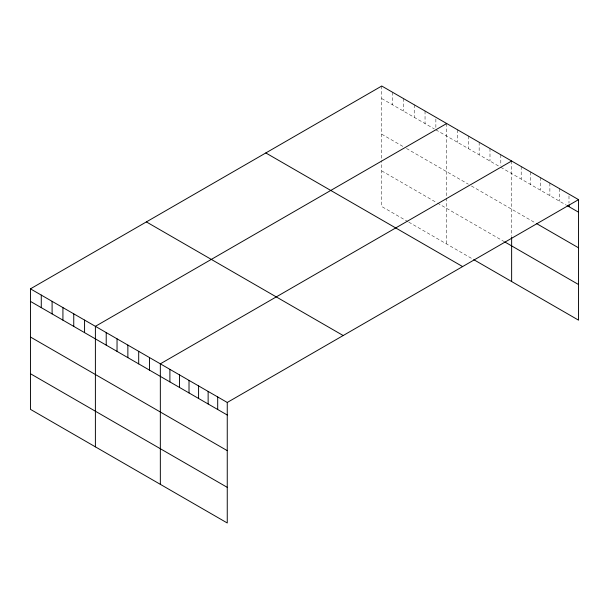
<?xml version="1.0" encoding="UTF-8"?>
<svg xmlns="http://www.w3.org/2000/svg" width="609" height="609" viewBox="0 0 609 609"><rect width="100%" height="100%" fill="white"/><g stroke="black" fill="none" stroke-linecap="round" stroke-linejoin="round"><path stroke-width="0.46" stroke-dasharray="3.04 2.28" d="M381.744 86.021L381.744 158.675M381.744 98.574L434.324 128.925M435.869 129.824L499.266 166.424M500.811 167.315L566.598 205.302M381.744 134.201L403.394 146.7M406.485 148.482L468.344 184.192M471.435 185.981L535.532 222.993M381.744 170.908L435.869 202.158M437.414 203.048L503.902 241.438M408.038 221.714L381.744 206.535L381.744 160.555M408.806 222.156L472.98 259.206M568.989 195.915L568.989 203.094M559.435 188.607L559.435 201.16M549.874 183.088L549.874 195.641M540.312 177.569L540.312 190.122M530.759 172.05L530.759 184.603M521.197 166.531L521.197 179.084M511.636 161.012L511.636 236.49M500.811 154.762L500.811 165.526M489.986 148.512L489.986 161.065M479.161 142.262L479.161 154.815M468.344 136.013L468.344 148.566M457.519 129.763L457.519 142.316M446.694 123.52L446.694 196.167M446.694 198.054L446.694 244.034M435.869 119.059L435.869 128.027M425.044 111.021L425.044 123.574M414.219 104.771L414.219 117.324M403.394 98.521L403.394 111.074M392.569 92.271L392.569 104.824"/><path stroke-width="0.91" d="M30.45 288.841L227.256 402.465L227.256 522.979L30.45 409.355L30.45 288.841L381.744 86.021L578.55 199.645L578.55 320.159L473.749 259.655M446.694 123.52L95.392 326.333L95.392 446.854M511.636 161.012L160.342 363.832L160.342 484.345M227.256 402.465L578.55 199.645M567.398 205.758L578.55 212.198M536.331 223.45L578.55 247.825M504.678 241.88L578.55 284.532M265.821 152.95L462.619 266.575M146.381 221.912L343.179 335.536M30.45 301.394L227.256 415.018M30.45 337.021L227.256 450.645M30.45 373.728L227.256 487.352M568.989 204.883L568.989 206.679M511.636 237.426L511.636 281.525M217.695 396.946L217.695 409.499M208.133 391.427L208.133 403.98M198.58 385.908L198.58 398.461M189.018 380.389L189.018 392.942M179.457 374.87L179.457 387.423M169.896 369.351L169.896 381.904M149.517 357.582L149.517 370.135M138.692 351.332L138.692 363.885M127.867 345.082L127.867 357.635M117.042 338.832L117.042 351.385M106.217 332.583L106.217 345.136M84.567 320.09L84.567 332.636M73.75 313.841L73.75 326.394M62.925 307.591L62.925 320.144M52.1 301.341L52.1 313.894M41.275 295.091L41.275 307.644"/></g></svg>
